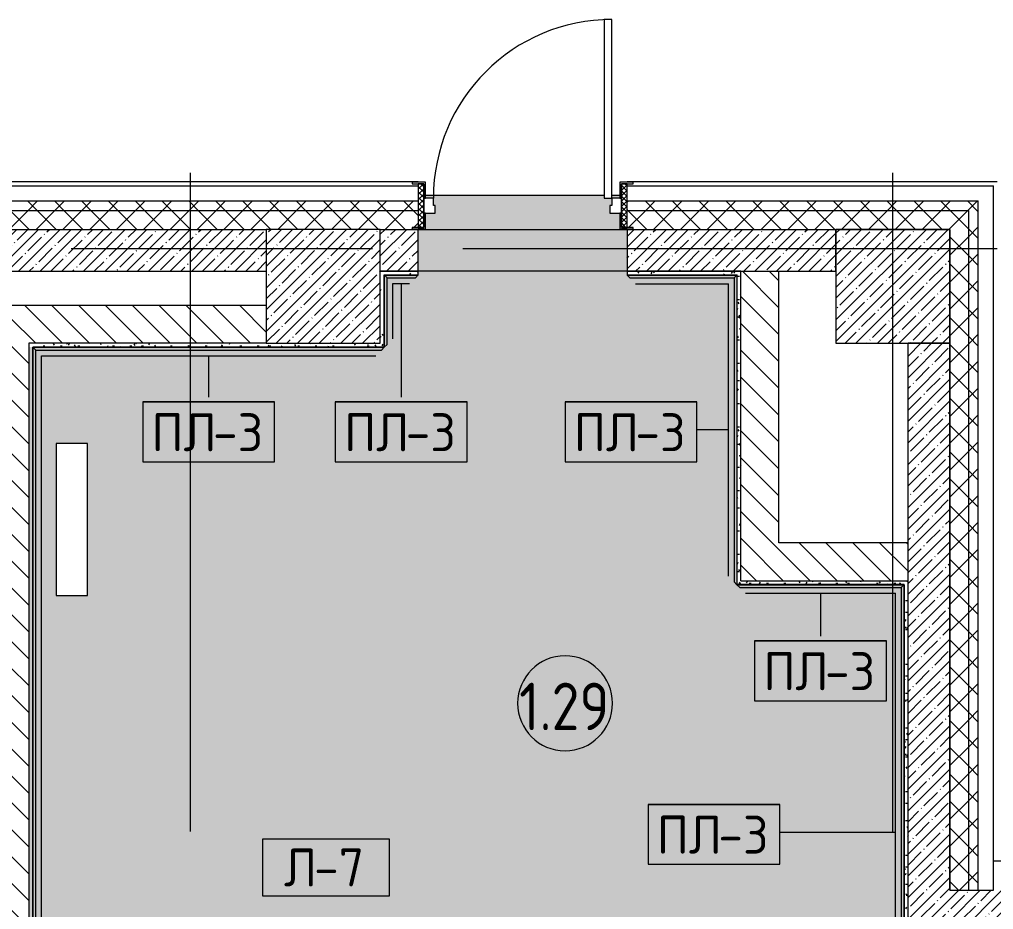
# Model space of a CAD drawing. Header units: millimetres. Extents: x -4005 to 195566, y -8553 to 29000.
# Drawn here: x 28710 to 33840, y 23519 to 28205 of the extents above; entities that cross this region are included whole.
import ezdxf

# ---------------------------------------------------------------- set-up
doc = ezdxf.new("R2010")
doc.units = ezdxf.units.MM
doc.linetypes.add('Осевая', pattern=[3175, 635, -476.25, 1587.5, -476.25])
for name, color, linetype, lineweight in [('A-AREA-IDEN', 7, 'Continuous', 9), ('A-DOOR', 7, 'Continuous', 9), ('A-DOOR-1', 7, 'Continuous', 13), ('A-DOOR-FRAM', 7, 'Continuous', 13), ('A-DOOR-FRAM-1', 7, 'Continuous', 9), ('A-FLOR-IDEN', 7, 'Continuous', 9), ('A-FLOR-PATT', 7, 'Continuous', 9), ('A-GENM-IDEN', 7, 'Continuous', 9), ('A-WALL', 7, 'Continuous', 9), ('I-WALL', 7, 'Continuous', 9), ('M-EQPM', 7, 'Continuous', 9), ('S-COLS', 7, 'Continuous', 9), ('Оси', 7, 'Continuous', 9), ('Оси-2', 7, 'Осевая', 9)]:
    doc.layers.add(name, color=color, linetype=linetype, lineweight=lineweight)
for name, color, linetype, lineweight, true_color in [('A-GENM-2', 7, 'Continuous', 9, 0x004000), ('A-WALL-1', 9, 'Continuous', 9, 0x808080), ('A-WALL-FNSH-1', 9, 'Continuous', 9, 0x808080), ('I-WALL-2', 9, 'Continuous', 9, 0x808080), ('M-EQPM-1', 9, 'Continuous', 9, 0x808080), ('S-COLS-1', 9, 'Continuous', 9, 0x808080)]:
    doc.layers.add(name, color=color, linetype=linetype, lineweight=lineweight, true_color=true_color)
doc.styles.add('GOST Common', font='GOST_Common.ttf', dxfattribs={"width": 0.9, "height": 250})
doc.styles.add('GOST Common_1', font='GOST_Common.ttf', dxfattribs={"height": 200})
pattern_1 = [(45, (0, 0), (-57.02463, 57.02463), []), (45, (57.025, 0), (-57.02463, 57.02463), [100.806, -20.161, 3.353, -16.808])]
pattern_2 = [(135, (0, 0), (-70.71068, -70.71068), [])]
pattern_3 = [(45, (0, 0), (-70.71068, 70.71068), []), (135, (0, 0), (-70.71068, -70.71068), [])]
pattern_4 = [(0, (0, 0), (121.92, 30.48), [10.058, -81.382, 10.058, -81.382, -487.68]), (0, (0, 0), (121.92, 30.48), [-182.88, 10.058, -172.822, 10.058, -81.382, -213.36]), (0, (0, 0), (121.92, 30.48), [-457.2, 10.058, -50.902, 10.058, -142.342]), (120, (45.72, 15.24), (-87.356454, 90.345817), [10.058, -81.382, 10.058, -81.382, -487.68]), (120, (45.72, 15.24), (-87.356454, 90.345817), [-182.88, 10.058, -172.822, 10.058, -81.382, -213.36]), (120, (45.72, 15.24), (-87.356454, 90.345817), [-457.2, 10.058, -50.902, 10.058, -142.342]), (240, (60.96, 76.2), (-34.563546, -120.825817), [10.058, -81.382, 10.058, -81.382, -487.68]), (240, (60.96, 76.2), (-34.563546, -120.825817), [-182.88, 10.058, -172.822, 10.058, -81.382, -213.36]), (240, (60.96, 76.2), (-34.563546, -120.825817), [-457.2, 10.058, -50.902, 10.058, -142.342])]

# ---------------------------------------------------------------- blocks, each defined once
blk = doc.blocks.new('BSC_Колонна _Прямоугольная - 600х600-V21-План отделки полов с раскладкой материалов 1 этажа в осях 1-12')
at = {"layer": 'S-COLS'}
h = blk.add_hatch(dxfattribs=at)
h.set_pattern_fill('FP_39', color=256, style=0, pattern_type=2)
h.set_pattern_definition([(45, (-30310, -26800), (-57.02463, 57.02463), []), (45, (-30252.975, -26800), (-57.02463, 57.02463), [100.806, -20.161, 3.353, -16.808])])
h.paths.add_polyline_path([(-300, -300), (300, -300), (300, 300), (-300, 300), (-300, 60)])
at = {"layer": 'S-COLS-1'}
for p, q in [((300, 300), (-300, 300)), ((-300, 300), (-300, -300)), ((300, -300), (300, 300)), ((-300, -300), (300, -300))]:
    blk.add_line(p, q, dxfattribs=at)
blk = doc.blocks.new('110_Дверь_СКБ_1Ст_Наружная - ДН-2д_л__ Дверь из подвала ЛК _900 мм в свету_ 3300 фрамуга метал-22954314-План отделки полов с раскладкой материалов 1 этажа в осях 1-12')
at = {"layer": 'A-DOOR'}
h = blk.add_hatch(dxfattribs=at)
h.set_pattern_fill('FP_65', color=256, style=0, pattern_type=2)
h.set_pattern_definition([(135, (1756.41, 179.685), (-14.14214, -14.14214), []), (225, (1756.41, 179.685), (14.14214, -14.14214), [])])
h.paths.add_polyline_path([(569.5, -125), (569.5, 105), (539.5, 105), (539.5, -125)])
at = {"layer": 'A-DOOR-FRAM-1'}
h = blk.add_hatch(dxfattribs=at)
h.set_pattern_fill('FP_66', color=256, style=0, pattern_type=2)
h.set_pattern_definition([(45, (-366.384, 179.685), (-14.1421, 14.1421), []), (135, (-366.384, 179.685), (-14.1421, -14.1421), [])])
h.paths.add_polyline_path([(-530.5, -125), (-500.5, -125), (-500.5, 105), (-530.5, 105), (-530.5, -119.5)])
at = {"layer": 'A-DOOR'}
for p, q in [((-492.5, 113), (-562.5, 113)), ((-562.5, 113), (-562.5, 105)), ((-562.5, 105), (-500.5, 105)), ((-500.5, 105), (-500.5, 30)), ((-492.5, 30), (-492.5, 113)), ((601.5, 113), (531.5, 113)), ((531.5, 113), (531.5, 30)), ((539.5, 30), (539.5, 105)), ((539.5, 105), (601.5, 105)), ((601.5, 105), (601.5, 113)), ((-500.5, 30), (-492.5, 30)), ((531.5, 30), (539.5, 30)), ((-492.5, -50), (-500.5, -50)), ((-500.5, -50), (-500.5, -125)), ((-492.5, -133), (-492.5, -50)), ((539.5, -50), (531.5, -50)), ((531.5, -50), (531.5, -133)), ((539.5, -125), (539.5, -50)), ((-562.5, -125), (-562.5, -133)), ((-500.5, -125), (-562.5, -125)), ((-562.5, -133), (-492.5, -133)), ((531.5, -133), (601.5, -133)), ((601.5, -125), (539.5, -125)), ((601.5, -133), (601.5, -125))]:
    blk.add_line(p, q, dxfattribs=at)
blk.add_arc((489.5, 30), 940, 90, 180, dxfattribs=at)
at = {"layer": 'A-DOOR-1'}
for p, q in [((489.5, 970), (449.5, 970)), ((449.5, 970), (449.5, 30)), ((489.5, 30), (489.5, 970)), ((449.5, 30), (489.5, 30))]:
    blk.add_line(p, q, dxfattribs=at)
at = {"layer": 'A-DOOR-FRAM'}
for p, q in [((-500.5, 105), (-530.5, 105)), ((-530.5, 105), (-530.5, -125)), ((-500.5, -125), (-500.5, 105)), ((569.5, 105), (539.5, 105)), ((539.5, 105), (539.5, -125)), ((569.5, -125), (569.5, 105)), ((-450.5, 30), (-500.5, 30)), ((-500.5, 30), (-500.5, -50)), ((-450.5, -10), (-450.5, 30)), ((489.5, 30), (489.5, -10)), ((539.5, 30), (489.5, 30)), ((539.5, -50), (539.5, 30)), ((-500.5, -50), (-440.5, -50)), ((-440.5, -10), (-450.5, -10)), ((-440.5, -50), (-440.5, -10)), ((489.5, -10), (479.5, -10)), ((479.5, -10), (479.5, -50)), ((479.5, -50), (539.5, -50)), ((-530.5, -125), (-500.5, -125)), ((539.5, -125), (569.5, -125))]:
    blk.add_line(p, q, dxfattribs=at)
blk = doc.blocks.new('Плинтус - Плинтус темный _ст_школа_-32863680-План отделки полов с раскладкой материалов 1 этажа в осях 1-12')
at = {"layer": 'A-GENM-2'}
blk.add_hatch(color=256, dxfattribs=at).paths.add_polyline_path([(1835, -15), (1848.8, 0), (0, 0), (15, -15), (1829, -15)])
for p, q in [((0, 0), (1850, 0)), ((0, 0), (15, -15)), ((15, -15), (1835, -15)), ((45, -45), (1805, -45)), ((1835, -15), (1850, 0))]:
    blk.add_line(p, q, dxfattribs=at)
blk = doc.blocks.new('Плинтус - Плинтус темный _ст_школа_-32863681-План отделки полов с раскладкой материалов 1 этажа в осях 1-12')
at = {"layer": 'A-GENM-2'}
blk.add_hatch(color=256, dxfattribs=at).paths.add_polyline_path([(0, 0), (15, -15), (366, -15), (380, 0), (0.3, 0)])
for p, q in [((0, 0), (381, 0)), ((0, 0), (15, -15)), ((15, -15), (366, -15)), ((45, -45), (336, -45)), ((366, -15), (381, 0))]:
    blk.add_line(p, q, dxfattribs=at)
blk = doc.blocks.new('Плинтус - Плинтус темный _ст_школа_-32863682-План отделки полов с раскладкой материалов 1 этажа в осях 1-12')
at = {"layer": 'A-GENM-2'}
blk.add_hatch(color=256, dxfattribs=at).paths.add_polyline_path([(132.9, -15), (164, -15), (179, 0), (1, -1), (15, -15)])
for p, q in [((0, 0), (15, -15)), ((15, -15), (164, -15)), ((45, -45), (134, -45)), ((164, -15), (179, 0))]:
    blk.add_line(p, q, dxfattribs=at)
blk = doc.blocks.new('Плинтус - Плинтус темный _ст_школа_-32863683-План отделки полов с раскладкой материалов 1 этажа в осях 1-12')
at = {"layer": 'A-GENM-2'}
blk.add_hatch(color=256, dxfattribs=at).paths.add_polyline_path([(208.2, -15), (563.5, -15), (578.5, 0), (0.6, -0.6), (15, -15)])
for p, q in [((0, 0), (578.5, 0)), ((0, 0), (15, -15)), ((15, -15), (563.5, -15)), ((45, -45), (533.5, -45)), ((563.5, -15), (578.5, 0))]:
    blk.add_line(p, q, dxfattribs=at)
blk = doc.blocks.new('Плинтус - Плинтус темный _ст_школа_-32863684-План отделки полов с раскладкой материалов 1 этажа в осях 1-12')
at = {"layer": 'A-GENM-2'}
blk.add_hatch(color=256, dxfattribs=at).paths.add_polyline_path([(0, 0), (1630, 0), (1615, 15), (15, 15), (1, 1)])
for p, q in [((15, 15), (0, 0)), ((1630, 0), (0, 0)), ((1615, 15), (15, 15)), ((45, 45), (1585, 45)), ((1630, 0), (1615, 15))]:
    blk.add_line(p, q, dxfattribs=at)
blk = doc.blocks.new('Плинтус - Плинтус темный _ст_школа_-32863685-План отделки полов с раскладкой материалов 1 этажа в осях 1-12')
at = {"layer": 'A-GENM-2'}
blk.add_hatch(color=256, dxfattribs=at).paths.add_polyline_path([(15, -15), (865.5, -15), (880.5, 0), (1, -1), (2.1, -2.1)])
for p, q in [((0, 0), (880.5, 0)), ((0, 0), (15, -15)), ((15, -15), (865.5, -15)), ((45, -45), (835.5, -45)), ((865.5, -15), (880.5, 0))]:
    blk.add_line(p, q, dxfattribs=at)
blk = doc.blocks.new('Плинтус - Плинтус темный _ст_школа_-32863686-План отделки полов с раскладкой материалов 1 этажа в осях 1-12')
at = {"layer": 'A-GENM-2'}
blk.add_hatch(color=256, dxfattribs=at).paths.add_polyline_path([(0, 0), (2608, 0), (2593, 15), (15, 15)])
for p, q in [((15, 15), (0, 0)), ((2608, 0), (0, 0)), ((2593, 15), (15, 15)), ((45, 45), (2563, 45)), ((2608, 0), (2593, 15))]:
    blk.add_line(p, q, dxfattribs=at)
blk = doc.blocks.new('Плинтус - Плинтус темный _ст_школа_-32863692-План отделки полов с раскладкой материалов 1 этажа в осях 1-12')
at = {"layer": 'A-GENM-2'}
blk.add_hatch(color=256, dxfattribs=at).paths.add_polyline_path([(0, 0), (15.1, -15), (6343, -15), (6358, 0), (0, 0)])
for p, q in [((0, 0), (6358, 0)), ((0, 0), (15, -15)), ((15, -15), (6343, -15)), ((45, -45), (6313, -45)), ((6343, -15), (6358, 0))]:
    blk.add_line(p, q, dxfattribs=at)
blk = doc.blocks.new('radiator_prado_classic_z_tip_30_po exemplyaru - Classic Z Тип 30-500-30677908-План отделки полов с раскладкой материалов 1 этажа в осях 1-12')
at = {"layer": 'M-EQPM-1'}
for p, q in [((0, 228), (0, 64)), ((800, 228), (0, 228)), ((800, 64), (800, 228)), ((0, 64), (800, 64))]:
    blk.add_line(p, q, dxfattribs=at)
blk = doc.blocks.new('Марка_Помещения - Номер-25198446-План отделки полов с раскладкой материалов 1 этажа в осях 1-12')
at = {"layer": 'A-AREA-IDEN'}
for start, end in [(360, 180), (180, 360)]:
    blk.add_arc((0, 0), 2.5, start, end, dxfattribs=at)
blk = doc.blocks.new('М_перекрытий_ЭП - Типоразмер-25383776-План отделки полов с раскладкой материалов 1 этажа в осях 1-12')
at = {"layer": 'A-FLOR-IDEN'}
for p, q in [((3.352, 1.578), (-3.336, 1.578)), ((-3.336, 1.578), (-3.336, -1.406)), ((3.352, -1.406), (3.352, 1.578)), ((-3.336, -1.406), (3.352, -1.406))]:
    blk.add_line(p, q, dxfattribs=at)
blk = doc.blocks.new('Mark Reiling - Mark Reiling-26174330-План отделки полов с раскладкой материалов 1 этажа в осях 1-12')
at = {"layer": 'A-GENM-IDEN'}
for p, q in [((-3.47, 1.49), (-3.47, -1.663)), ((-3.47, 1.49), (3.47, 1.49)), ((3.47, 1.49), (-3.47, 1.49)), ((-3.47, 1.49), (-3.47, -1.663)), ((3.47, -1.663), (3.47, 1.49)), ((3.47, -1.663), (3.47, 1.49)), ((-3.47, -1.663), (3.47, -1.663)), ((-3.47, -1.663), (3.47, -1.663))]:
    blk.add_line(p, q, dxfattribs=at)

msp = doc.modelspace()

# ---------------------------------------------------------------- hatches: boundary and pattern name
at = {"layer": 'A-FLOR-PATT'}
h = msp.add_hatch(color=256, dxfattribs=at)
h.paths.add_polyline_path([(32989, 21979), (32974, 21994), (32974, 22606), (32989, 22619.7), (32989, 21980)])
h.paths.add_polyline_path([(30631, 26479), (30616, 26464), (28796, 26464), (28796, 20136), (33374, 20136), (33374, 21964), (33004, 21964), (32990.2, 21979), (33389, 21979), (33388.5, 20121), (28781, 20122.1), (28781, 26479), (30630, 26479)])
h.paths.add_polyline_path([(33374, 20120), (33390, 20121), (33389, 21980), (32990, 21980), (32990, 22620), (33370, 22621), (33369, 25230), (32489.5, 25230), (32488.5, 26860), (31910, 26860), (31910, 27102), (31872, 27102), (31872, 27185), (31820, 27185), (31820, 27225), (31830, 27225), (31830, 27265), (31790, 27265), (31790, 27280), (30848, 27280), (30848, 27265), (30890, 27265), (30890, 27225), (30900, 27225), (30900, 27185), (30848, 27185), (30848, 27102), (30810, 27102), (30810, 26860), (30795, 26845), (30646, 26845), (30646, 26494), (30631, 26480.3), (30630, 26480), (28780, 26479), (28781, 20120), (32384.7, 20120)])
h.paths.add_polyline_path([(30610, 21963.8), (30002.1, 21963.8), (29972.1, 21993.8), (29972.1, 22609.3), (30002.1, 22639.3), (30612.1, 22639.3), (30642.1, 22609.3), (30642.1, 21993.8), (30630, 21981.7), (30630, 21980), (30628.3, 21980), (30612.1, 21963.8)])
h.paths.add_polyline_path([(30627.1, 21978.8), (30627.1, 21980), (29990, 21980), (29990, 22620), (30627.1, 22620), (30627.1, 22624.3), (29987.1, 22624.3), (29987.1, 21978.8), (30610, 21978.8)])
h.paths.add_polyline_path([(32488.5, 25229), (32473.5, 25244), (32473.5, 26844), (31925, 26844), (31910.4, 26859), (32488.5, 26857.9), (32488.5, 25230)])
h.paths.add_polyline_path([(33354, 22621), (32990, 22622), (33004, 22636), (33354, 22636), (33354, 25214), (32503.5, 25214), (32489.8, 25229), (33369, 25229), (33369, 22621)])
h.paths.add_polyline_path([(28961.5, 25172.8), (28904, 25172.8), (28904, 25972.8), (29068, 25972.8), (29068, 25172.8)])
h.paths.add_polyline_path([(31830, 27265), (31872, 27265), (31872, 27280), (31830, 27280)])
at = {"layer": 'A-WALL'}
h = msp.add_hatch(dxfattribs=at)
h.set_pattern_fill('FP_8', color=256, style=0, pattern_type=2)
h.set_pattern_definition(pattern_3)
h.paths.add_polyline_path([(33472.5, 27200), (33760, 27200), (33760, 27250), (31910, 27250), (31910, 27200), (33010, 27200)])
h.paths.add_polyline_path([(21910, 27200), (30810, 27200), (30810, 27250), (21910, 27250), (21910, 27210)])
h.paths.add_polyline_path([(17898.1, 27200), (18710.3, 27200), (18710.3, 27250), (17810.3, 27250), (17810.3, 27200)])
h.paths.add_polyline_path([(19929.5, 27200), (20210, 27200), (20210, 27250), (19610.3, 27250), (19610.3, 27200)])
h.paths.add_polyline_path([(16010.3, 27200), (16910.3, 27200), (16910.3, 27250), (16010.3, 27250), (16010.3, 27210)])
h.paths.add_polyline_path([(14512.3, 27200), (15110.3, 27200), (15110.3, 27250), (13730, 27250), (13730, 27200), (14310, 27200)])
h = msp.add_hatch(dxfattribs=at)
h.set_pattern_fill('FP_8', color=256, style=0, pattern_type=2)
h.set_pattern_definition(pattern_3)
h.paths.add_polyline_path([(21961, 27100), (30810, 27100), (30810, 27102), (30778, 27102), (30778, 27110), (30810, 27110), (30810, 27200), (21910, 27200), (21910, 27100)])
h.paths.add_polyline_path([(13730, 27100), (15110.3, 27100), (15110.3, 27200), (13730, 27200), (13730, 27124.3)])
h.paths.add_polyline_path([(33472.5, 27100), (33710, 27100), (33710, 27200), (31910, 27200), (31910, 27110), (31942, 27109.2), (31942, 27102), (31910, 27102), (31910, 27100), (33010, 27100)])
h.paths.add_polyline_path([(20210, 27100), (20210, 27200), (19610.3, 27200), (19610.3, 27100), (19929.5, 27100)])
h.paths.add_polyline_path([(16010.3, 27100), (16910.3, 27100), (16910.3, 27200), (16010.3, 27200), (16010.3, 27197.6)])
h.paths.add_polyline_path([(18710.3, 27100), (18710.3, 27200), (17810.3, 27200), (17810.3, 27100), (18575.2, 27100)])
h = msp.add_hatch(dxfattribs=at)
h.set_pattern_fill('FP_8', color=256, style=0, pattern_type=2)
h.set_pattern_definition(pattern_3)
h.paths.add_polyline_path([(33760, 23620), (33760, 27200), (33710, 27199.5), (33710, 23620)])
h = msp.add_hatch(dxfattribs=at)
h.set_pattern_fill('FP_8', color=256, style=0, pattern_type=2)
h.set_pattern_definition(pattern_3)
h.paths.add_polyline_path([(33710, 23620), (33710, 27100), (33610, 27100), (33610.3, 23620)])
at = {"layer": 'I-WALL'}
h = msp.add_hatch(dxfattribs=at)
h.set_pattern_fill('FP_1', color=256, style=0, pattern_type=2)
h.set_pattern_definition(pattern_1)
h.paths.add_polyline_path([(28210, 26880), (29810, 26880), (29810, 27100), (26410, 27100), (26410, 26880), (28055.3, 26880)])
h = msp.add_hatch(dxfattribs=at)
h.set_pattern_fill('FP_1', color=256, style=0, pattern_type=2)
h.set_pattern_definition(pattern_1)
h.paths.add_polyline_path([(30763.9, 26880), (30810, 26880), (30810, 27100), (30610, 27100), (30610, 26880), (30630, 26880)])
h.paths.add_polyline_path([(30010, 26880), (30010, 27100), (29810, 27100), (29810, 26880)])
h.paths.add_polyline_path([(32118.2, 26880), (33010, 26880), (33010, 27100), (31910, 27100), (31910, 26880), (31977.4, 26880)])
h = msp.add_hatch(dxfattribs=at)
h.set_pattern_fill('FP_20', color=256, style=0, pattern_type=2)
h.set_pattern_definition(pattern_2)
h.paths.add_polyline_path([(32709.5, 25450), (32709.5, 26880), (32509.5, 26880), (32509.5, 25450)])
h = msp.add_hatch(dxfattribs=at)
h.set_pattern_fill('FP_20', color=256, style=0, pattern_type=2)
h.set_pattern_definition(pattern_2)
h.paths.add_polyline_path([(28780, 26500), (30010, 26500), (30010, 26700), (28660, 26700), (28660, 26500), (28760, 26500)])
h = msp.add_hatch(dxfattribs=at)
h.set_pattern_fill('FP_20', color=256, style=0, pattern_type=2)
h.set_pattern_definition(pattern_2)
h.paths.add_polyline_path([(28660, 15200), (28760, 15200), (28760, 26500), (28660, 26500), (28660, 15220)])
h = msp.add_hatch(dxfattribs=at)
h.set_pattern_fill('FP_1', color=256, style=0, pattern_type=2)
h.set_pattern_definition(pattern_1)
h.paths.add_polyline_path([(33390, 22600), (33610, 22600), (33610, 26500), (33390, 26500), (33390, 22991.6)])
h = msp.add_hatch(dxfattribs=at)
h.set_pattern_fill('FP_20', color=256, style=0, pattern_type=2)
h.set_pattern_definition(pattern_2)
h.paths.add_polyline_path([(33390, 25250), (33390, 25450), (32509.5, 25450), (32509.5, 25250), (33370, 25250)])
h = msp.add_hatch(dxfattribs=at)
h.set_pattern_fill('FP_1', color=256, style=0, pattern_type=2)
h.set_pattern_definition(pattern_1)
h.paths.add_polyline_path([(33610, 23400), (34540, 23400), (34540, 23620), (33610, 23619.7)])
h.paths.add_polyline_path([(38212.5, 23400), (38490, 23400), (38490, 23620), (37640, 23619.7), (37640, 23400), (37715, 23400)])
at = {"layer": 'I-WALL-2'}
h = msp.add_hatch(dxfattribs=at)
h.set_pattern_fill('FP_116', color=256, style=0, pattern_type=2)
h.set_pattern_definition(pattern_4)
h.paths.add_polyline_path([(30630, 26480), (30630, 26880), (30610, 26880), (30610, 26480)])
h = msp.add_hatch(dxfattribs=at)
h.set_pattern_fill('FP_116', color=256, style=0, pattern_type=2)
h.set_pattern_definition(pattern_4)
h.paths.add_polyline_path([(30630, 26860), (30810, 26860), (30810, 26880), (30630, 26880)])
h.paths.add_polyline_path([(32476.5, 26860), (32489.5, 26860), (32489.5, 26880), (31910, 26880), (31910, 26860), (32118.2, 26860)])
h = msp.add_hatch(dxfattribs=at)
h.set_pattern_fill('FP_116', color=256, style=0, pattern_type=2)
h.set_pattern_definition(pattern_4)
h.paths.add_polyline_path([(32509.5, 25250), (32509.5, 26880), (32489.5, 26880), (32489.5, 25250)])
h = msp.add_hatch(dxfattribs=at)
h.set_pattern_fill('FP_116', color=256, style=0, pattern_type=2)
h.set_pattern_definition(pattern_4)
h.paths.add_polyline_path([(28760, 26480), (30610, 26480), (30610, 26500), (28760, 26500)])
h = msp.add_hatch(dxfattribs=at)
h.set_pattern_fill('FP_116', color=256, style=0, pattern_type=2)
h.set_pattern_definition(pattern_4)
h.paths.add_polyline_path([(28760, 20100), (28780, 20100), (28780, 26480), (28760, 26480), (28760, 20120)])
h = msp.add_hatch(dxfattribs=at)
h.set_pattern_fill('FP_116', color=256, style=0, pattern_type=2)
h.set_pattern_definition(pattern_4)
h.paths.add_polyline_path([(32990, 25230), (33370, 25230), (33369, 25250), (32489.5, 25250), (32489.5, 25230), (32709.5, 25230)])
h = msp.add_hatch(dxfattribs=at)
h.set_pattern_fill('FP_116', color=256, style=0, pattern_type=2)
h.set_pattern_definition(pattern_4)
h.paths.add_polyline_path([(33370, 22620), (33390, 22620), (33390, 25250), (33370, 25250), (33370, 22621)])
at = {"layer": 'S-COLS'}
h = msp.add_hatch(dxfattribs=at)
h.set_pattern_fill('FP_1', color=256, style=0, pattern_type=2)
h.set_pattern_definition(pattern_1)
h.paths.add_polyline_path([(33390, 26500), (33610, 26500), (33610, 27100), (33010, 27100), (33010, 26500)])

# ---------------------------------------------------------------- linework, layer by layer
at = {"layer": 'A-GENM-IDEN'}
for p, q in [((30720.5, 26815), (30720.5, 26216)), ((29706, 26434), (29706, 26216)), ((32443.5, 26044), (32277.3, 26044)), ((32928.7, 25184), (32928.7, 24957.9)), ((33324, 23925), (32714.2, 23925))]:
    msp.add_line(p, q, dxfattribs=at)
at = {"layer": 'A-WALL'}
for p, q in [((21910, 27330), (30810, 27330)), ((31910, 27330), (33840, 27330)), ((33840, 23620), (33840, 27330)), ((21910, 27250), (30810, 27250)), ((30848, 27280), (31790, 27280)), ((31830, 27280), (31872, 27280)), ((31910, 27250), (33760, 27250)), ((33760, 23620), (33760, 27250)), ((21910, 27200), (30810, 27200)), ((31910, 27200), (33710, 27200)), ((33710, 23620), (33710, 27200)), ((30610, 27100), (33610, 27100)), ((30630, 26860), (30810, 26860)), ((30630, 26860), (30630, 26480)), ((31910, 26860), (32489.5, 26860)), ((32489.5, 25230), (32489.5, 26860)), ((30610, 26480), (28780, 26480)), ((28780, 26480), (28780, 20120)), ((33370, 25230), (32489.5, 25230)), ((33370, 22620), (33370, 25230)), ((34540, 23772.7), (33840, 23772.7)), ((33610, 23620), (33840, 23620))]:
    msp.add_line(p, q, dxfattribs=at)
at = {"layer": 'A-WALL-1'}
for p, q in [((26410, 27100), (30010, 27100)), ((30810, 26880), (30810, 27102)), ((31910, 27102), (31910, 26880)), ((33010, 26880), (33010, 27100)), ((33610, 27100), (33610, 23620)), ((26410, 26880), (30010, 26880)), ((30610, 26880), (30810, 26880)), ((30810, 26880), (30610, 26880)), ((30810, 26860), (30810, 26880)), ((31910, 26880), (33010, 26880)), ((32509.5, 26880), (31910, 26880)), ((31910, 26880), (31910, 26860)), ((32509.5, 25250), (32509.5, 26880)), ((32709.5, 25450), (32709.5, 26880)), ((26410, 26700), (30010, 26700)), ((28760, 26500), (28760, 20100)), ((30010, 26500), (28760, 26500)), ((33610, 26500), (33390, 26500)), ((33390, 22600), (33390, 26500)), ((33610, 23620), (33610, 26500)), ((33390, 25450), (32709.5, 25450)), ((32509.5, 25250), (33390, 25250))]:
    msp.add_line(p, q, dxfattribs=at)
at = {"layer": 'A-WALL-FNSH-1'}
for p, q in [((30810, 27350), (21910, 27350)), ((30810, 27348), (30810, 27350)), ((33860, 27350), (31910, 27350)), ((31910, 27350), (31910, 27348)), ((30631, 26859), (30810, 26859)), ((30631, 26479), (30631, 26859)), ((30810, 26859), (30810, 26860)), ((31910, 26860), (31910, 26859)), ((31910, 26859), (32488.5, 26859)), ((32488.5, 26859), (32488.5, 25229)), ((28781, 26479), (30631, 26479)), ((28781, 26479), (28781, 20120)), ((30630, 26480), (30610, 26480)), ((32488.5, 25229), (33369, 25229)), ((33369, 25229), (33369, 22621))]:
    msp.add_line(p, q, dxfattribs=at)
at = {"layer": 'I-WALL'}
for p, q in [((30810, 27100), (31910, 27100)), ((31910, 26880), (30810, 26880))]:
    msp.add_line(p, q, dxfattribs=at)
at = {"layer": 'S-COLS-1'}
for p, q in [((33610, 27100), (33010, 27100)), ((33010, 27100), (33010, 26500)), ((33610, 26500), (33610, 27100)), ((33010, 26500), (33610, 26500))]:
    msp.add_line(p, q, dxfattribs=at)
at = {"layer": 'Оси'}
for p, q in [((29610, 24898.1), (29610, 27398.1)), ((33310, 24898.1), (33310, 27398.1)), ((31360, 27000), (33860, 27000))]:
    msp.add_line(p, q, dxfattribs=at)
at = {"layer": 'Оси-2'}
for p, q in [((-704.7, 27000), (31360, 27000)), ((29610, 593.7), (29610, 24898.1)), ((33310, 593.7), (33310, 24898.1))]:
    msp.add_line(p, q, dxfattribs=at)

# ---------------------------------------------------------------- block references
at = {"layer": 'A-AREA-IDEN', "xscale": 99.99999999999993, "yscale": 99.99999999999993, "zscale": 99.99999999999993}
msp.add_blockref('Марка_Помещения - Номер-25198446-План отделки полов с раскладкой материалов 1 этажа в осях 1-12', (31583.5, 24604.5), dxfattribs=at)
at = {"layer": 'A-DOOR'}
msp.add_blockref('110_Дверь_СКБ_1Ст_Наружная - ДН-2д_л__ Дверь из подвала ЛК _900 мм в свету_ 3300 фрамуга метал-22954314-План отделки полов с раскладкой материалов 1 этажа в осях 1-12', (31340.5, 27235), dxfattribs=at)
at = {"layer": 'A-FLOR-IDEN', "xscale": 99.99999999999993, "yscale": 99.99999999999993, "zscale": 99.99999999999993}
msp.add_blockref('М_перекрытий_ЭП - Типоразмер-25383776-План отделки полов с раскладкой материалов 1 этажа в осях 1-12', (30323.6, 23730.6), dxfattribs=at)
at = {"layer": 'A-GENM-2'}
for name, p, rotation in [('Плинтус - Плинтус темный _ст_школа_-32863681-План отделки полов с раскладкой материалов 1 этажа в осях 1-12', (30631, 26479), 89.99999999999946), ('Плинтус - Плинтус темный _ст_школа_-32863684-План отделки полов с раскладкой материалов 1 этажа в осях 1-12', (32488.5, 25229), 90.00000000000053), ('Плинтус - Плинтус темный _ст_школа_-32863692-План отделки полов с раскладкой материалов 1 этажа в осях 1-12', (28781, 20121), 89.99999999999946), ('Плинтус - Плинтус темный _ст_школа_-32863686-План отделки полов с раскладкой материалов 1 этажа в осях 1-12', (33369, 22621), 90.00000000000053)]:
    msp.add_blockref(name, p, dxfattribs=dict(at, rotation=rotation))
for name, p in [('Плинтус - Плинтус темный _ст_школа_-32863682-План отделки полов с раскладкой материалов 1 этажа в осях 1-12', (30631, 26860)), ('Плинтус - Плинтус темный _ст_школа_-32863683-План отделки полов с раскладкой материалов 1 этажа в осях 1-12', (31910, 26859)), ('Плинтус - Плинтус темный _ст_школа_-32863680-План отделки полов с раскладкой материалов 1 этажа в осях 1-12', (28781, 26479)), ('Плинтус - Плинтус темный _ст_школа_-32863685-План отделки полов с раскладкой материалов 1 этажа в осях 1-12', (32488.5, 25229))]:
    msp.add_blockref(name, p, dxfattribs=at)
at = {"layer": 'A-GENM-IDEN', "xscale": 99.99999999999993, "yscale": 99.99999999999993, "zscale": 99.99999999999993}
for p in [(29706, 26042.5), (30720.5, 26042.5), (31930.3, 26042.5), (32928.7, 24784.4), (32367.3, 23923.5)]:
    msp.add_blockref('Mark Reiling - Mark Reiling-26174330-План отделки полов с раскладкой материалов 1 этажа в осях 1-12', p, dxfattribs=at)
at = {"layer": 'M-EQPM', "rotation": 269.9999999999996}
msp.add_blockref('radiator_prado_classic_z_tip_30_po exemplyaru - Classic Z Тип 30-500-30677908-План отделки полов с раскладкой материалов 1 этажа в осях 1-12', (28840, 25972.8), dxfattribs=at)
at = {"layer": 'S-COLS'}
msp.add_blockref('BSC_Колонна _Прямоугольная - 600х600-V21-План отделки полов с раскладкой материалов 1 этажа в осях 1-12', (30310, 26800), dxfattribs=at)

# ---------------------------------------------------------------- texts
at = {"layer": 'A-AREA-IDEN', "insert": (31341.7, 24713.1), "char_height": 250, "width": 606.076, "attachment_point": 1, "style": 'GOST Common'}
msp.add_mtext('1.29', dxfattribs=at)
at = {"layer": 'A-FLOR-IDEN', "char_height": 200, "attachment_point": 1, "style": 'GOST Common_1'}
for s, insert, width in [('\\fGOST Common|b0|i0|c204|p34|;Л', (30103, 23840.4), 192.405), ('-7', (30261.8, 23840.4), 352.742)]:
    msp.add_mtext(s, dxfattribs=dict(at, insert=insert, width=width))
at = {"layer": 'A-GENM-IDEN', "char_height": 200, "attachment_point": 1, "style": 'GOST Common_1'}
for s, insert, width in [('ПЛ', (29405.4, 26131.6), 392.827), ('-3', (29729.5, 26131.6), 344.726), ('ПЛ', (30419.9, 26131.6), 392.827), ('-3', (30744, 26131.6), 344.726), ('ПЛ', (31629.8, 26131.6), 392.827), ('-3', (31953.9, 26131.6), 344.726), ('ПЛ', (32628.1, 24873.5), 392.827), ('-3', (32952.3, 24873.5), 344.726), ('ПЛ', (32066.7, 24012.6), 392.827), ('-3', (32390.8, 24012.6), 344.726)]:
    msp.add_mtext(s, dxfattribs=dict(at, insert=insert, width=width))

doc.saveas('drawing.dxf')
